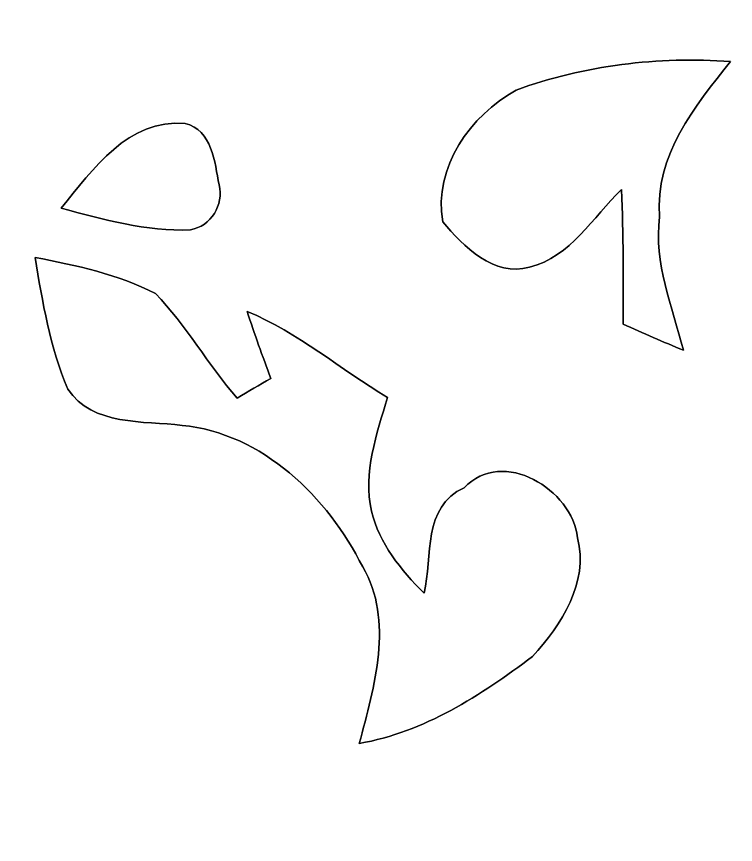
# Model space of a CAD drawing. Header units: centimetres. Extents: x -16.8 to 16.8, y -16.7 to 16.7.
# Drawn here: x -13.487 to -10.215, y -0.264 to 3.504 of the extents above; entities that cross this region are included whole.
import ezdxf

# ---------------------------------------------------------------- set-up
doc = ezdxf.new("R2010")
doc.units = ezdxf.units.CM
doc.header["$MEASUREMENT"] = 0
doc.layers.add('Layer 1', color=7, linetype='Continuous')

msp = doc.modelspace()

# ---------------------------------------------------------------- linework, layer by layer
at = {"layer": 'Layer 1', "color": 7}
for points, knots in [([(-16.77458, 16.66875), (-16.77458, 16.66875), (16.77458, 16.66875), (16.77458, 16.66875), (16.77458, 16.66875), (16.77458, 16.66875), (16.77458, -16.66875), (16.77458, -16.66875), (16.77458, -16.66875), (16.77458, -16.66875), (-16.77458, -16.66875), (-16.77458, -16.66875), (-16.77458, -16.66875), (-16.77458, -16.66875), (-16.77458, 16.66875), (-16.77458, 16.66875), (-16.77458, 16.66875), (-16.77458, 16.66875), (-16.77458, 16.66875), (-16.77458, 16.66875)], [0, 0, 0, 0, 0.1666667, 0.1666667, 0.1666667, 0.1666667, 0.3333333, 0.3333333, 0.3333333, 0.3333333, 0.5, 0.5, 0.5, 0.5, 0.6666667, 0.6666667, 0.6666667, 0.6666667, 1, 1, 1, 1]), ([(-11.21304, 3.16936), (-10.90295, 3.28189), (-10.5664, 3.32387), (-10.23726, 3.29918), (-10.23726, 3.29918), (-10.39989, 3.09598), (-10.58298, 2.87161), (-10.5604, 2.59186), (-10.5604, 2.59186), (-10.58721, 2.38054), (-10.50255, 2.1844), (-10.45139, 1.98508), (-10.45139, 1.98508), (-10.54347, 2.02283), (-10.63484, 2.0634), (-10.72586, 2.10326), (-10.72586, 2.10326), (-10.72444, 2.30787), (-10.7248, 2.51248), (-10.73397, 2.71639), (-10.73397, 2.71639), (-10.86379, 2.5908), (-10.96469, 2.41053), (-11.15201, 2.36326), (-11.15201, 2.36326), (-11.31288, 2.31775), (-11.45293, 2.45745), (-11.54712, 2.56963), (-11.54712, 2.56963), (-11.59016, 2.8194), (-11.42118, 3.05294), (-11.21304, 3.16936)], [0, 0, 0, 0, 0.1111111, 0.1111111, 0.1111111, 0.1111111, 0.2222222, 0.2222222, 0.2222222, 0.2222222, 0.3333333, 0.3333333, 0.3333333, 0.3333333, 0.4444444, 0.4444444, 0.4444444, 0.4444444, 0.5555556, 0.5555556, 0.5555556, 0.5555556, 0.6666667, 0.6666667, 0.6666667, 0.6666667, 0.7777778, 0.7777778, 0.7777778, 0.7777778, 1, 1, 1, 1]), ([(-13.28455, 2.63172), (-13.13991, 2.80811), (-12.97869, 3.04059), (-12.71976, 3.01766), (-12.71976, 3.01766), (-12.59628, 2.98768), (-12.58535, 2.84127), (-12.56559, 2.73791), (-12.56559, 2.73791), (-12.54266, 2.64654), (-12.60122, 2.55023), (-12.69541, 2.5333), (-12.69541, 2.5333), (-12.89685, 2.52342), (-13.09194, 2.58163), (-13.28455, 2.63172)], [0, 0, 0, 0, 0.2, 0.2, 0.2, 0.2, 0.4, 0.4, 0.4, 0.4, 0.6, 0.6, 0.6, 0.6, 1, 1, 1, 1]), ([(-13.40238, 2.40806), (-13.21611, 2.37137), (-13.02456, 2.3301), (-12.85487, 2.24367), (-12.85487, 2.24367), (-12.71411, 2.09938), (-12.61569, 1.91911), (-12.48304, 1.76742), (-12.48304, 1.76742), (-12.43189, 1.79811), (-12.38074, 1.82774), (-12.32958, 1.85737), (-12.32958, 1.85737), (-12.36733, 1.95792), (-12.40437, 2.05916), (-12.43718, 2.16147), (-12.43718, 2.16147), (-12.20435, 2.06657), (-12.01349, 1.89724), (-11.79865, 1.77059), (-11.79865, 1.77059), (-11.84769, 1.60408), (-11.91048, 1.42875), (-11.87133, 1.25271), (-11.87133, 1.25271), (-11.83605, 1.10525), (-11.73727, 0.9846), (-11.63214, 0.87948), (-11.63214, 0.87948), (-11.59334, 1.0481), (-11.64061, 1.27247), (-11.4494, 1.35961), (-11.4494, 1.35961), (-11.27301, 1.54517), (-10.95798, 1.35079), (-10.93329, 1.13206), (-10.93329, 1.13206), (-10.88214, 0.92428), (-11.00667, 0.7366), (-11.13861, 0.59161), (-11.13861, 0.59161), (-11.37285, 0.41381), (-11.63214, 0.24694), (-11.92706, 0.19579), (-11.92706, 0.19579), (-11.85863, 0.45332), (-11.76831, 0.75389), (-11.91154, 0.99942), (-11.91154, 0.99942), (-12.07064, 1.31551), (-12.36698, 1.60831), (-12.73387, 1.64324), (-12.73387, 1.64324), (-12.90779, 1.66476), (-13.14097, 1.63936), (-13.25386, 1.80834), (-13.25386, 1.80834), (-13.33465, 1.99849), (-13.36957, 2.20521), (-13.40238, 2.40806)], [0, 0, 0, 0, 0.0625, 0.0625, 0.0625, 0.0625, 0.125, 0.125, 0.125, 0.125, 0.1875, 0.1875, 0.1875, 0.1875, 0.25, 0.25, 0.25, 0.25, 0.3125, 0.3125, 0.3125, 0.3125, 0.375, 0.375, 0.375, 0.375, 0.4375, 0.4375, 0.4375, 0.4375, 0.5, 0.5, 0.5, 0.5, 0.5625, 0.5625, 0.5625, 0.5625, 0.625, 0.625, 0.625, 0.625, 0.6875, 0.6875, 0.6875, 0.6875, 0.75, 0.75, 0.75, 0.75, 0.8125, 0.8125, 0.8125, 0.8125, 0.875, 0.875, 0.875, 0.875, 1, 1, 1, 1])]:
    msp.add_open_spline(points, degree=3, knots=knots, dxfattribs=at)
at = {"layer": 'Layer 1', "color": 252}
for points, knots in [([(-11.21304, 3.16936), (-11.42118, 3.05294), (-11.59016, 2.8194), (-11.54712, 2.56963), (-11.54712, 2.56963), (-11.45293, 2.45745), (-11.31288, 2.31775), (-11.15201, 2.36326), (-11.15201, 2.36326), (-10.96469, 2.41053), (-10.86379, 2.5908), (-10.73397, 2.71639), (-10.73397, 2.71639), (-10.7248, 2.51248), (-10.72444, 2.30787), (-10.72586, 2.10326), (-10.72586, 2.10326), (-10.63484, 2.0634), (-10.54347, 2.02283), (-10.45139, 1.98508), (-10.45139, 1.98508), (-10.50255, 2.1844), (-10.58721, 2.38054), (-10.5604, 2.59186), (-10.5604, 2.59186), (-10.58298, 2.87161), (-10.39989, 3.09598), (-10.23726, 3.29918), (-10.23726, 3.29918), (-10.5664, 3.32387), (-10.90295, 3.28189), (-11.21304, 3.16936), (-11.21304, 3.16936), (-11.21304, 3.16936), (-11.21304, 3.16936), (-11.21304, 3.16936)], [0, 0, 0, 0, 0.1, 0.1, 0.1, 0.1, 0.2, 0.2, 0.2, 0.2, 0.3, 0.3, 0.3, 0.3, 0.4, 0.4, 0.4, 0.4, 0.5, 0.5, 0.5, 0.5, 0.6, 0.6, 0.6, 0.6, 0.7, 0.7, 0.7, 0.7, 0.8, 0.8, 0.8, 0.8, 1, 1, 1, 1]), ([(-13.28455, 2.63172), (-13.09194, 2.58163), (-12.89685, 2.52342), (-12.69541, 2.5333), (-12.69541, 2.5333), (-12.60122, 2.55023), (-12.54266, 2.64654), (-12.56559, 2.73791), (-12.56559, 2.73791), (-12.58535, 2.84127), (-12.59628, 2.98768), (-12.71976, 3.01766), (-12.71976, 3.01766), (-12.97869, 3.04059), (-13.13991, 2.80811), (-13.28455, 2.63172), (-13.28455, 2.63172), (-13.28455, 2.63172), (-13.28455, 2.63172), (-13.28455, 2.63172)], [0, 0, 0, 0, 0.1666667, 0.1666667, 0.1666667, 0.1666667, 0.3333333, 0.3333333, 0.3333333, 0.3333333, 0.5, 0.5, 0.5, 0.5, 0.6666667, 0.6666667, 0.6666667, 0.6666667, 1, 1, 1, 1]), ([(-13.40238, 2.40806), (-13.36957, 2.20521), (-13.33465, 1.99849), (-13.25386, 1.80834), (-13.25386, 1.80834), (-13.14097, 1.63936), (-12.90779, 1.66476), (-12.73387, 1.64324), (-12.73387, 1.64324), (-12.36698, 1.60831), (-12.07064, 1.31551), (-11.91154, 0.99942), (-11.91154, 0.99942), (-11.76831, 0.75389), (-11.85863, 0.45332), (-11.92706, 0.19579), (-11.92706, 0.19579), (-11.63214, 0.24694), (-11.37285, 0.41381), (-11.13861, 0.59161), (-11.13861, 0.59161), (-11.00667, 0.7366), (-10.88214, 0.92428), (-10.93329, 1.13206), (-10.93329, 1.13206), (-10.95798, 1.35079), (-11.27301, 1.54517), (-11.4494, 1.35961), (-11.4494, 1.35961), (-11.64061, 1.27247), (-11.59334, 1.0481), (-11.63214, 0.87948), (-11.63214, 0.87948), (-11.73727, 0.9846), (-11.83605, 1.10525), (-11.87133, 1.25271), (-11.87133, 1.25271), (-11.91048, 1.42875), (-11.84769, 1.60408), (-11.79865, 1.77059), (-11.79865, 1.77059), (-12.01349, 1.89724), (-12.20435, 2.06657), (-12.43718, 2.16147), (-12.43718, 2.16147), (-12.40437, 2.05916), (-12.36733, 1.95792), (-12.32958, 1.85737), (-12.32958, 1.85737), (-12.38074, 1.82774), (-12.43189, 1.79811), (-12.48304, 1.76742), (-12.48304, 1.76742), (-12.61569, 1.91911), (-12.71411, 2.09938), (-12.85487, 2.24367), (-12.85487, 2.24367), (-13.02456, 2.3301), (-13.21611, 2.37137), (-13.40238, 2.40806), (-13.40238, 2.40806), (-13.40238, 2.40806), (-13.40238, 2.40806), (-13.40238, 2.40806)], [0, 0, 0, 0, 0.0588235, 0.0588235, 0.0588235, 0.0588235, 0.1176471, 0.1176471, 0.1176471, 0.1176471, 0.1764706, 0.1764706, 0.1764706, 0.1764706, 0.2352941, 0.2352941, 0.2352941, 0.2352941, 0.2941176, 0.2941176, 0.2941176, 0.2941176, 0.3529412, 0.3529412, 0.3529412, 0.3529412, 0.4117647, 0.4117647, 0.4117647, 0.4117647, 0.4705882, 0.4705882, 0.4705882, 0.4705882, 0.5294118, 0.5294118, 0.5294118, 0.5294118, 0.5882353, 0.5882353, 0.5882353, 0.5882353, 0.6470588, 0.6470588, 0.6470588, 0.6470588, 0.7058824, 0.7058824, 0.7058824, 0.7058824, 0.7647059, 0.7647059, 0.7647059, 0.7647059, 0.8235294, 0.8235294, 0.8235294, 0.8235294, 0.8823529, 0.8823529, 0.8823529, 0.8823529, 1, 1, 1, 1])]:
    msp.add_open_spline(points, degree=3, knots=knots, dxfattribs=at)

doc.saveas('drawing.dxf')
